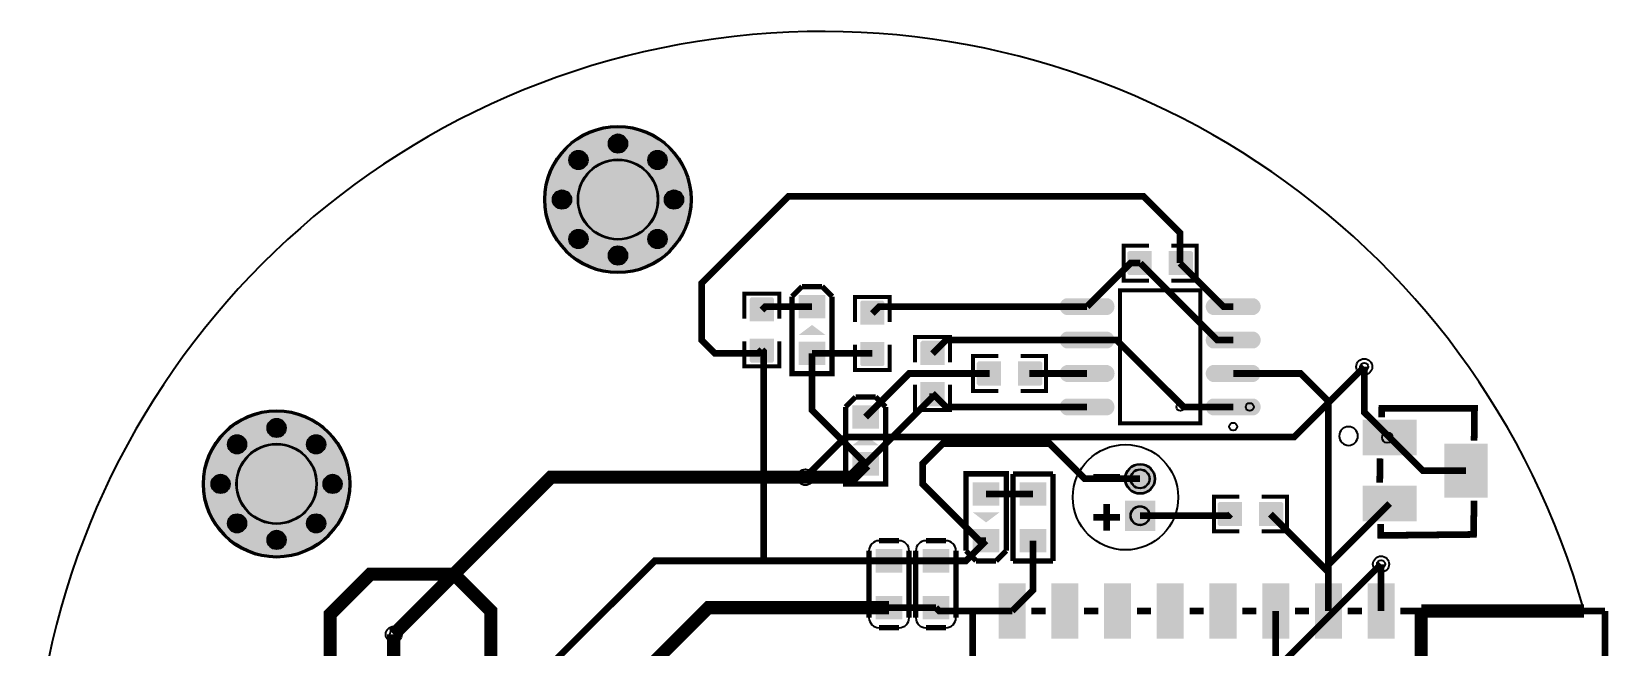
# Model space of a CAD drawing. Header units: millimetres. Extents: x -30.3 to 29.8, y -30.4 to 30.
# Drawn here: x -30 to 29.8, y 6.7 to 30 of the extents above; entities that cross this region are included whole.
import ezdxf

# ---------------------------------------------------------------- set-up
doc = ezdxf.new("R2010")
doc.units = ezdxf.units.MM
for name, color, linetype, true_color in [('BoardOutLine', 7, 'Continuous', 0xff00ff), ('BottomLayer', 7, 'Continuous', 0x0000ff), ('BottomSolderMaskLayer', 7, 'Continuous', 0xaa00ff), ('Document', 7, 'Continuous', 0xffffff), ('Hole', 7, 'Continuous', 0x222222), ('Multi-Layer', 7, 'Continuous', 0xc0c0c0), ('TopLayer', 7, 'Continuous', 0xff0000), ('TopPasteMaskLayer', 7, 'Continuous', 0x808080), ('TopSilkLayer', 7, 'Continuous', 0xffcc00), ('TopSolderMaskLayer', 7, 'Continuous', 0x800080)]:
    doc.layers.add(name, color=color, linetype=linetype, true_color=true_color)

msp = doc.modelspace()

# ---------------------------------------------------------------- hatches: boundary and pattern name
at = {"layer": 'BottomSolderMaskLayer'}
for points in [[(-10.548, 23.622, 1), (-4.946, 23.622, 1)], [(-8.098, 25.747, 1), (-7.396, 25.747, 1)], [(-9.598, 25.122, 1), (-8.896, 25.122, 1)], [(-6.598, 25.122, 1), (-5.896, 25.122, 1)], [(-10.223, 23.622, 1), (-9.521, 23.622, 1)], [(-5.973, 23.622, 1), (-5.271, 23.622, 1)], [(-9.598, 22.122, 1), (-8.896, 22.122, 1)], [(-6.598, 22.122, 1), (-5.896, 22.122, 1)], [(-8.098, 21.497, 1), (-7.396, 21.497, 1)], [(-23.502, 12.827, 1), (-17.9, 12.827, 1)], [(-21.052, 14.952, 1), (-20.35, 14.952, 1)], [(-22.552, 14.327, 1), (-21.85, 14.327, 1)], [(-19.552, 14.327, 1), (-18.85, 14.327, 1)], [(-23.177, 12.827, 1), (-22.475, 12.827, 1)], [(-18.927, 12.827, 1), (-18.225, 12.827, 1)], [(11.49, 13.019, 1), (12.64, 13.019, 1)], [(11.49, 12.194), (12.64, 12.194), (12.64, 11.044), (11.49, 11.044)], [(-22.552, 11.327, 1), (-21.85, 11.327, 1)], [(-19.552, 11.327, 1), (-18.85, 11.327, 1)], [(-21.052, 10.702, 1), (-20.35, 10.702, 1)]]:
    msp.add_hatch(color=256, dxfattribs=at).paths.add_polyline_path(points)
at = {"layer": 'Multi-Layer'}
for points in [[(-10.497, 23.622, 1), (-4.997, 23.622, 1)], [(-8.047, 25.747, 1), (-7.447, 25.747, 1)], [(-9.547, 25.122, 1), (-8.947, 25.122, 1)], [(-6.547, 25.122, 1), (-5.947, 25.122, 1)], [(-10.172, 23.622, 1), (-9.572, 23.622, 1)], [(-5.922, 23.622, 1), (-5.322, 23.622, 1)], [(-9.547, 22.122, 1), (-8.947, 22.122, 1)], [(-6.547, 22.122, 1), (-5.947, 22.122, 1)], [(-8.047, 21.497, 1), (-7.447, 21.497, 1)], [(-23.451, 12.827, 1), (-17.951, 12.827, 1)], [(-21.001, 14.952, 1), (-20.401, 14.952, 1)], [(-22.501, 14.327, 1), (-21.901, 14.327, 1)], [(-19.501, 14.327, 1), (-18.901, 14.327, 1)], [(11.515, 13.019, 1), (12.615, 13.019, 1)], [(-23.126, 12.827, 1), (-22.526, 12.827, 1)], [(-18.876, 12.827, 1), (-18.276, 12.827, 1)], [(11.515, 12.169), (12.615, 12.169), (12.615, 11.069), (11.515, 11.069)], [(-22.501, 11.327, 1), (-21.901, 11.327, 1)], [(-19.501, 11.327, 1), (-18.901, 11.327, 1)], [(-21.001, 10.702, 1), (-20.401, 10.702, 1)]]:
    msp.add_hatch(color=256, dxfattribs=at).paths.add_polyline_path(points)
at = {"layer": 'TopLayer'}
for points in [[(12.477, 21.641), (12.477, 20.777), (11.671, 20.777), (11.671, 21.641)], [(13.177, 21.641), (13.177, 20.777), (13.983, 20.777), (13.983, 21.641)], [(-1.854, 19.019), (-2.718, 19.019), (-2.718, 19.825), (-1.854, 19.825)], [(-0.831, 19.158), (-0.831, 19.958), (0.069, 19.958), (0.069, 19.158)], [(9.326, 19.264, -0.785398), (9.326, 19.852), (10.783, 19.852, -0.785398), (10.783, 19.264)], [(14.871, 19.264, -0.785398), (14.871, 19.852), (16.328, 19.852, -0.785398), (16.328, 19.264)], [(1.473, 18.892), (2.337, 18.892), (2.337, 19.698), (1.473, 19.698)], [(9.326, 17.994, -0.785398), (9.326, 18.582), (10.783, 18.582, -0.785398), (10.783, 17.994)], [(14.871, 17.994, -0.785398), (14.871, 18.582), (16.328, 18.582, -0.785398), (16.328, 17.994)], [(-1.854, 18.319), (-2.718, 18.319), (-2.718, 17.513), (-1.854, 17.513)], [(-0.831, 17.38), (-0.831, 18.18), (0.069, 18.18), (0.069, 17.38)], [(1.473, 18.192), (2.337, 18.192), (2.337, 17.386), (1.473, 17.386)], [(3.759, 17.368), (4.623, 17.368), (4.623, 18.174), (3.759, 18.174)], [(6.762, 17.45), (6.762, 16.586), (5.956, 16.586), (5.956, 17.45)], [(7.462, 17.45), (7.462, 16.586), (8.268, 16.586), (8.268, 17.45)], [(9.326, 16.724, -0.785398), (9.326, 17.312), (10.783, 17.312, -0.785398), (10.783, 16.724)], [(14.871, 16.724, -0.785398), (14.871, 17.312), (16.328, 17.312, -0.785398), (16.328, 16.724)], [(3.759, 16.668), (4.623, 16.668), (4.623, 15.862), (3.759, 15.862)], [(1.201, 14.967), (1.201, 15.767), (2.101, 15.767), (2.101, 14.967)], [(9.326, 15.454, -0.785398), (9.326, 16.042), (10.783, 16.042, -0.785398), (10.783, 15.454)], [(14.871, 15.454, -0.785398), (14.871, 16.042), (16.328, 16.042, -0.785398), (16.328, 15.454)], [(22.537, 13.935), (20.537, 13.935), (20.537, 15.235), (22.537, 15.235)], [(1.201, 13.189), (1.201, 13.989), (2.101, 13.989), (2.101, 13.189)], [(25.237, 12.335), (23.637, 12.335), (23.637, 14.335), (25.237, 14.335)], [(6.673, 12.846), (6.673, 12.046), (5.773, 12.046), (5.773, 12.846)], [(7.551, 12.046), (7.551, 12.846), (8.451, 12.846), (8.451, 12.046)], [(22.537, 11.435), (20.537, 11.435), (20.537, 12.735), (22.537, 12.735)], [(15.906, 11.252), (15.906, 12.116), (15.1, 12.116), (15.1, 11.252)], [(16.606, 11.252), (16.606, 12.116), (17.412, 12.116), (17.412, 11.252)], [(6.673, 11.068), (6.673, 10.268), (5.773, 10.268), (5.773, 11.068)], [(7.551, 10.268), (7.551, 11.068), (8.451, 11.068), (8.451, 10.268)], [(2.99, 10.306), (2.99, 9.506), (2.09, 9.506), (2.09, 10.306)], [(4.768, 10.306), (4.768, 9.506), (3.868, 9.506), (3.868, 10.306)], [(7.713, 9.001), (7.713, 7.001), (6.713, 7.001), (6.713, 9.001)], [(9.713, 9.002), (9.713, 7.002), (8.713, 7.002), (8.713, 9.002)], [(11.713, 9.002), (11.713, 7.002), (10.713, 7.002), (10.713, 9.002)], [(13.713, 9.002), (13.713, 7.002), (12.713, 7.002), (12.713, 9.002)], [(15.713, 9.002), (15.713, 7.002), (14.713, 7.002), (14.713, 9.002)], [(17.713, 9.002), (17.713, 7.002), (16.713, 7.002), (16.713, 9.002)], [(19.713, 9.002), (19.713, 7.002), (18.713, 7.002), (18.713, 9.002)], [(21.713, 9.002), (21.713, 7.002), (20.713, 7.002), (20.713, 9.002)], [(2.99, 8.528), (2.99, 7.728), (2.09, 7.728), (2.09, 8.528)], [(4.768, 8.528), (4.768, 7.728), (3.868, 7.728), (3.868, 8.528)]]:
    msp.add_hatch(color=256, dxfattribs=at).paths.add_polyline_path(points)
at = {"layer": 'TopPasteMaskLayer'}
for points in [[(11.632, 20.759), (12.432, 20.759), (12.482, 20.809), (12.482, 21.037), (12.112, 21.037), (12.112, 21.367), (12.482, 21.367), (12.482, 21.609), (12.432, 21.659), (11.632, 21.659), (11.582, 21.609), (11.582, 20.809)], [(13.182, 20.809), (13.182, 21.037), (13.562, 21.037), (13.562, 21.367), (13.182, 21.367), (13.182, 21.609), (13.232, 21.659), (14.022, 21.659), (14.072, 21.609), (14.072, 20.809), (14.022, 20.759), (13.232, 20.759)], [(-2.736, 19.864), (-2.736, 19.064), (-2.686, 19.014), (-2.458, 19.014), (-2.458, 19.384), (-2.128, 19.384), (-2.128, 19.014), (-1.886, 19.014), (-1.836, 19.064), (-1.836, 19.864), (-1.886, 19.914), (-2.686, 19.914)], [(-0.831, 19.158), (-0.831, 19.958), (0.069, 19.958), (0.069, 19.158)], [(2.305, 18.897), (2.077, 18.897), (2.077, 19.277), (1.747, 19.277), (1.747, 18.897), (1.505, 18.897), (1.455, 18.947), (1.455, 19.737), (1.505, 19.787), (2.305, 19.787), (2.355, 19.737), (2.355, 18.947)], [(9.326, 19.264, -0.785398), (9.326, 19.852), (10.783, 19.852, -0.785398), (10.783, 19.264)], [(14.871, 19.264, -0.785398), (14.871, 19.852), (16.328, 19.852, -0.785398), (16.328, 19.264)], [(9.326, 17.994, -0.785398), (9.326, 18.582), (10.783, 18.582, -0.785398), (10.783, 17.994)], [(14.871, 17.994, -0.785398), (14.871, 18.582), (16.328, 18.582, -0.785398), (16.328, 17.994)], [(-2.686, 18.314), (-2.458, 18.314), (-2.458, 17.934), (-2.128, 17.934), (-2.128, 18.314), (-1.886, 18.314), (-1.836, 18.264), (-1.836, 17.474), (-1.886, 17.424), (-2.686, 17.424), (-2.736, 17.474), (-2.736, 18.264)], [(-0.831, 17.38), (-0.831, 18.18), (0.069, 18.18), (0.069, 17.38)], [(2.355, 17.347), (2.355, 18.147), (2.305, 18.197), (2.077, 18.197), (2.077, 17.827), (1.747, 17.827), (1.747, 18.197), (1.505, 18.197), (1.455, 18.147), (1.455, 17.347), (1.505, 17.297), (2.305, 17.297)], [(4.591, 17.373), (4.363, 17.373), (4.363, 17.753), (4.033, 17.753), (4.033, 17.373), (3.791, 17.373), (3.741, 17.423), (3.741, 18.213), (3.791, 18.263), (4.591, 18.263), (4.641, 18.213), (4.641, 17.423)], [(5.917, 16.568), (6.717, 16.568), (6.767, 16.618), (6.767, 16.846), (6.397, 16.846), (6.397, 17.176), (6.767, 17.176), (6.767, 17.418), (6.717, 17.468), (5.917, 17.468), (5.867, 17.418), (5.867, 16.618)], [(7.467, 16.618), (7.467, 16.846), (7.847, 16.846), (7.847, 17.176), (7.467, 17.176), (7.467, 17.418), (7.517, 17.468), (8.307, 17.468), (8.357, 17.418), (8.357, 16.618), (8.307, 16.568), (7.517, 16.568)], [(9.326, 16.724, -0.785398), (9.326, 17.312), (10.783, 17.312, -0.785398), (10.783, 16.724)], [(14.871, 16.724, -0.785398), (14.871, 17.312), (16.328, 17.312, -0.785398), (16.328, 16.724)], [(4.641, 15.823), (4.641, 16.623), (4.591, 16.673), (4.363, 16.673), (4.363, 16.303), (4.033, 16.303), (4.033, 16.673), (3.791, 16.673), (3.741, 16.623), (3.741, 15.823), (3.791, 15.773), (4.591, 15.773)], [(1.201, 14.967), (1.201, 15.767), (2.101, 15.767), (2.101, 14.967)], [(9.326, 15.454, -0.785398), (9.326, 16.042), (10.783, 16.042, -0.785398), (10.783, 15.454)], [(14.871, 15.454, -0.785398), (14.871, 16.042), (16.328, 16.042, -0.785398), (16.328, 15.454)], [(22.537, 13.935), (20.537, 13.935), (20.537, 15.235), (22.537, 15.235)], [(1.201, 13.189), (1.201, 13.989), (2.101, 13.989), (2.101, 13.189)], [(25.237, 12.335), (23.637, 12.335), (23.637, 14.335), (25.237, 14.335)], [(6.673, 12.846), (6.673, 12.046), (5.773, 12.046), (5.773, 12.846)], [(7.551, 12.046), (7.551, 12.846), (8.451, 12.846), (8.451, 12.046)], [(22.537, 11.435), (20.537, 11.435), (20.537, 12.735), (22.537, 12.735)], [(15.901, 12.084), (15.901, 11.856), (15.521, 11.856), (15.521, 11.526), (15.901, 11.526), (15.901, 11.284), (15.851, 11.234), (15.061, 11.234), (15.011, 11.284), (15.011, 12.084), (15.061, 12.134), (15.851, 12.134)], [(17.451, 12.134), (16.651, 12.134), (16.601, 12.084), (16.601, 11.856), (16.971, 11.856), (16.971, 11.526), (16.601, 11.526), (16.601, 11.284), (16.651, 11.234), (17.451, 11.234), (17.501, 11.284), (17.501, 12.084)], [(6.673, 11.068), (6.673, 10.268), (5.773, 10.268), (5.773, 11.068)], [(7.551, 10.268), (7.551, 11.068), (8.451, 11.068), (8.451, 10.268)], [(2.99, 10.306), (2.99, 9.506), (2.09, 9.506), (2.09, 10.306)], [(4.768, 10.306), (4.768, 9.506), (3.868, 9.506), (3.868, 10.306)], [(7.713, 9.001), (7.713, 7.001), (6.713, 7.001), (6.713, 9.001)], [(9.713, 9.002), (9.713, 7.002), (8.713, 7.002), (8.713, 9.002)], [(11.713, 9.002), (11.713, 7.002), (10.713, 7.002), (10.713, 9.002)], [(13.713, 9.002), (13.713, 7.002), (12.713, 7.002), (12.713, 9.002)], [(15.713, 9.002), (15.713, 7.002), (14.713, 7.002), (14.713, 9.002)], [(17.713, 9.002), (17.713, 7.002), (16.713, 7.002), (16.713, 9.002)], [(19.713, 9.002), (19.713, 7.002), (18.713, 7.002), (18.713, 9.002)], [(21.713, 9.002), (21.713, 7.002), (20.713, 7.002), (20.713, 9.002)], [(2.99, 8.528), (2.99, 7.728), (2.09, 7.728), (2.09, 8.528)], [(4.768, 8.528), (4.768, 7.728), (3.868, 7.728), (3.868, 8.528)]]:
    msp.add_hatch(color=256, dxfattribs=at).paths.add_polyline_path(points)
at = {"layer": 'TopSilkLayer'}
for points in [[(-0.889, 18.479), (0.127, 18.478), (-0.381, 18.86)], [(1.143, 14.288), (2.159, 14.287), (1.651, 14.669)], [(6.731, 11.747), (5.715, 11.748), (6.223, 11.366)]]:
    msp.add_hatch(color=256, dxfattribs=at).paths.add_polyline_path(points)
at = {"layer": 'TopSolderMaskLayer'}
for points in [[(-10.548, 23.622, 1), (-4.946, 23.622, 1)], [(-8.098, 25.747, 1), (-7.396, 25.747, 1)], [(-9.598, 25.122, 1), (-8.896, 25.122, 1)], [(-6.598, 25.122, 1), (-5.896, 25.122, 1)], [(-10.223, 23.622, 1), (-9.521, 23.622, 1)], [(-5.973, 23.622, 1), (-5.271, 23.622, 1)], [(-9.598, 22.122, 1), (-8.896, 22.122, 1)], [(-6.598, 22.122, 1), (-5.896, 22.122, 1)], [(-8.098, 21.497, 1), (-7.396, 21.497, 1)], [(12.502, 21.666), (12.502, 20.752), (11.645, 20.752), (11.645, 21.666)], [(13.152, 21.666), (13.152, 20.752), (14.009, 20.752), (14.009, 21.666)], [(-1.827, 18.995), (-2.745, 18.995), (-2.745, 19.849), (-1.827, 19.849)], [(-0.888, 19.113), (-0.888, 20.003), (0.126, 20.003), (0.126, 19.113)], [(9.263, 19.239, -0.785398), (9.263, 19.877), (10.846, 19.877, -0.785398), (10.846, 19.239)], [(14.808, 19.239, -0.785398), (14.808, 19.877), (16.391, 19.877, -0.785398), (16.391, 19.239)], [(1.446, 18.868), (2.364, 18.868), (2.364, 19.722), (1.446, 19.722)], [(9.263, 17.969, -0.785398), (9.263, 18.607), (10.846, 18.607, -0.785398), (10.846, 17.969)], [(14.808, 17.969, -0.785398), (14.808, 18.607), (16.391, 18.607, -0.785398), (16.391, 17.969)], [(-1.827, 18.343), (-2.745, 18.343), (-2.745, 17.489), (-1.827, 17.489)], [(-0.888, 17.335), (-0.888, 18.225), (0.126, 18.225), (0.126, 17.335)], [(1.446, 18.216), (2.364, 18.216), (2.364, 17.362), (1.446, 17.362)], [(3.732, 17.344), (4.65, 17.344), (4.65, 18.198), (3.732, 18.198)], [(6.787, 17.475), (6.787, 16.561), (5.93, 16.561), (5.93, 17.475)], [(7.437, 17.475), (7.437, 16.561), (8.294, 16.561), (8.294, 17.475)], [(9.263, 16.699, -0.785398), (9.263, 17.337), (10.846, 17.337, -0.785398), (10.846, 16.699)], [(14.808, 16.699, -0.785398), (14.808, 17.337), (16.391, 17.337, -0.785398), (16.391, 16.699)], [(3.732, 16.692), (4.65, 16.692), (4.65, 15.838), (3.732, 15.838)], [(-23.502, 12.827, 1), (-17.9, 12.827, 1)], [(1.144, 14.922), (1.144, 15.812), (2.158, 15.812), (2.158, 14.922)], [(9.263, 15.429, -0.785398), (9.263, 16.067), (10.846, 16.067, -0.785398), (10.846, 15.429)], [(14.808, 15.429, -0.785398), (14.808, 16.067), (16.391, 16.067, -0.785398), (16.391, 15.429)], [(-21.052, 14.952, 1), (-20.35, 14.952, 1)], [(22.562, 13.91), (20.512, 13.91), (20.512, 15.26), (22.562, 15.26)], [(-22.552, 14.327, 1), (-21.85, 14.327, 1)], [(-19.552, 14.327, 1), (-18.85, 14.327, 1)], [(1.144, 13.144), (1.144, 14.034), (2.158, 14.034), (2.158, 13.144)], [(25.262, 12.31), (23.612, 12.31), (23.612, 14.36), (25.262, 14.36)], [(-23.177, 12.827, 1), (-22.475, 12.827, 1)], [(-18.927, 12.827, 1), (-18.225, 12.827, 1)], [(11.49, 13.019, 1), (12.64, 13.019, 1)], [(6.73, 12.891), (6.73, 12.001), (5.716, 12.001), (5.716, 12.891)], [(7.494, 12.001), (7.494, 12.891), (8.508, 12.891), (8.508, 12.001)], [(22.562, 11.41), (20.512, 11.41), (20.512, 12.76), (22.562, 12.76)], [(11.49, 12.194), (12.64, 12.194), (12.64, 11.044), (11.49, 11.044)], [(15.931, 11.227), (15.931, 12.141), (15.074, 12.141), (15.074, 11.227)], [(16.581, 11.227), (16.581, 12.141), (17.438, 12.141), (17.438, 11.227)], [(-22.552, 11.327, 1), (-21.85, 11.327, 1)], [(-19.552, 11.327, 1), (-18.85, 11.327, 1)], [(-21.052, 10.702, 1), (-20.35, 10.702, 1)], [(6.73, 11.113), (6.73, 10.223), (5.716, 10.223), (5.716, 11.113)], [(7.494, 10.223), (7.494, 11.113), (8.508, 11.113), (8.508, 10.223)], [(3.047, 10.351), (3.047, 9.461), (2.033, 9.461), (2.033, 10.351)], [(4.825, 10.351), (4.825, 9.461), (3.811, 9.461), (3.811, 10.351)], [(7.725, 9.052), (7.725, 6.95), (6.7, 6.95), (6.7, 9.052)], [(9.725, 9.052), (9.725, 6.951), (8.7, 6.951), (8.7, 9.052)], [(11.725, 9.052), (11.725, 6.951), (10.7, 6.951), (10.7, 9.052)], [(13.725, 9.052), (13.725, 6.951), (12.7, 6.951), (12.7, 9.052)], [(15.725, 9.052), (15.725, 6.951), (14.7, 6.951), (14.7, 9.052)], [(17.725, 9.052), (17.725, 6.951), (16.7, 6.951), (16.7, 9.052)], [(19.725, 9.052), (19.725, 6.951), (18.7, 6.951), (18.7, 9.052)], [(21.725, 9.052), (21.725, 6.951), (20.7, 6.951), (20.7, 9.052)], [(3.047, 8.573), (3.047, 7.683), (2.033, 7.683), (2.033, 8.573)], [(4.825, 8.573), (4.825, 7.683), (3.811, 7.683), (3.811, 8.573)]]:
    msp.add_hatch(color=256, dxfattribs=at).paths.add_polyline_path(points)

# ---------------------------------------------------------------- linework, layer by layer
at = {"layer": 'BoardOutLine', "const_width": 0.5}
for points in [[(22.733, 8.001), (28.913, 8.004)], [(22.733, 8.001), (22.733, -8.001), (28.91, -8.011)]]:
    msp.add_lwpolyline(points, dxfattribs=at)
at = {"layer": 'BoardOutLine'}
msp.add_arc((0, 0), 30, 15.47298, 344.51175, dxfattribs=at)
at = {"layer": 'BottomLayer'}
for points, const_width in [([(-0.635, 13.081), (0.889, 14.605), (17.907, 14.605), (20.574, 17.272)], 0.254), ([(-16.256, 7.112), (-10.287, 13.081), (-0.635, 13.081)], 0.5), ([(21.209, 9.779), (2.54, -8.89), (-0.635, -8.89)], 0.254)]:
    msp.add_lwpolyline(points, dxfattribs=dict(at, const_width=const_width))
at = {"layer": 'BottomSolderMaskLayer'}
for centre, radius in [((-7.747, 23.622), 2.801), ((-7.747, 25.747), 0.351), ((-7.747, 25.747), 0.351), ((-9.247, 25.122), 0.351), ((-9.247, 25.122), 0.351), ((-7.747, 23.622), 1.528), ((-6.247, 25.122), 0.351), ((-6.247, 25.122), 0.351), ((-9.872, 23.622), 0.351), ((-9.872, 23.622), 0.351), ((-5.622, 23.622), 0.351), ((-5.622, 23.622), 0.351), ((-9.247, 22.122), 0.351), ((-9.247, 22.122), 0.351), ((-6.247, 22.122), 0.351), ((-6.247, 22.122), 0.351), ((-7.747, 21.497), 0.351), ((-7.747, 21.497), 0.351), ((-20.701, 12.827), 2.801), ((-20.701, 14.952), 0.351), ((-20.701, 14.952), 0.351), ((-22.201, 14.327), 0.351), ((-22.201, 14.327), 0.351), ((-19.201, 14.327), 0.351), ((-19.201, 14.327), 0.351), ((-20.701, 12.827), 1.528), ((-22.826, 12.827), 0.351), ((-22.826, 12.827), 0.351), ((-18.576, 12.827), 0.351), ((-18.576, 12.827), 0.351), ((12.065, 13.019), 0.575), ((12.065, 13.019), 0.366), ((12.065, 11.619), 0.366), ((-22.201, 11.327), 0.351), ((-22.201, 11.327), 0.351), ((-19.201, 11.327), 0.351), ((-19.201, 11.327), 0.351), ((-20.701, 10.702), 0.351), ((-20.701, 10.702), 0.351)]:
    msp.add_circle(centre, radius, dxfattribs=at)
at = {"layer": 'Document'}
for centre, radius in [((16.227, 15.748), 0.15), ((21.447, 14.585), 0.2)]:
    msp.add_circle(centre, radius, dxfattribs=at)
at = {"layer": 'Hole'}
for centre in [(20.574, 17.272), (-0.635, 13.081), (21.209, 9.779), (-16.256, 7.112)]:
    msp.add_circle(centre, 0.152, dxfattribs=at)
at = {"layer": 'Multi-Layer'}
for centre, radius in [((-7.747, 23.622), 2.75), ((-7.747, 25.747), 0.3), ((-7.747, 25.747), 0.3), ((-9.247, 25.122), 0.3), ((-9.247, 25.122), 0.3), ((-6.247, 25.122), 0.3), ((-6.247, 25.122), 0.3), ((-7.747, 23.622), 1.5), ((-9.872, 23.622), 0.3), ((-9.872, 23.622), 0.3), ((-5.622, 23.622), 0.3), ((-5.622, 23.622), 0.3), ((-9.247, 22.122), 0.3), ((-9.247, 22.122), 0.3), ((-6.247, 22.122), 0.3), ((-6.247, 22.122), 0.3), ((-7.747, 21.497), 0.3), ((-7.747, 21.497), 0.3), ((20.574, 17.272), 0.305), ((-20.701, 12.827), 2.75), ((-20.701, 14.952), 0.3), ((-20.701, 14.952), 0.3), ((-22.201, 14.327), 0.3), ((-22.201, 14.327), 0.3), ((-19.201, 14.327), 0.3), ((-19.201, 14.327), 0.3), ((-20.701, 12.827), 1.5), ((-0.635, 13.081), 0.305), ((12.065, 13.019), 0.55), ((12.065, 13.019), 0.35), ((-22.826, 12.827), 0.3), ((-22.826, 12.827), 0.3), ((-18.576, 12.827), 0.3), ((-18.576, 12.827), 0.3), ((12.065, 11.619), 0.35), ((-22.201, 11.327), 0.3), ((-22.201, 11.327), 0.3), ((-19.201, 11.327), 0.3), ((-19.201, 11.327), 0.3), ((-20.701, 10.702), 0.3), ((-20.701, 10.702), 0.3), ((21.209, 9.779), 0.305), ((-16.256, 7.112), 0.305)]:
    msp.add_circle(centre, radius, dxfattribs=at)
at = {"layer": 'TopLayer'}
for points, const_width in [([(-2.286, 17.916), (-2.422, 17.78), (-4.064, 17.78), (-4.572, 18.288), (-4.572, 20.447), (-1.27, 23.749), (12.192, 23.749), (13.58, 22.361), (13.58, 21.209)], 0.254), ([(10.055, 19.558), (11.706, 21.209), (12.074, 21.209)], 0.254), ([(12.074, 21.209), (14.995, 18.288), (15.599, 18.288)], 0.254), ([(13.58, 21.209), (15.231, 19.558), (15.599, 19.558)], 0.254), ([(-2.286, 19.422), (-2.151, 19.558), (-0.381, 19.558)], 0.254), ([(1.905, 19.295), (2.168, 19.558), (10.055, 19.558)], 0.254), ([(-2.286, 17.916), (-2.222, 17.852), (-2.222, 9.906)], 0.254), ([(4.191, 17.771), (4.708, 18.288), (10.055, 18.288)], 0.254), ([(10.055, 18.288), (11.176, 18.288), (13.716, 15.748), (15.599, 15.748)], 0.254), ([(-0.381, 17.78), (1.905, 17.788)], 0.254), ([(-0.381, 17.78), (-0.381, 15.621), (1.651, 13.589)], 0.254), ([(21.537, 14.585), (20.574, 15.548), (20.574, 17.272)], 0.254), ([(6.358, 17.018), (3.302, 17.018), (1.651, 15.367)], 0.254), ([(7.865, 17.018), (10.055, 17.018)], 0.254), ([(19.213, 8.001), (19.213, 15.966), (18.161, 17.018), (15.601, 17.018)], 0.254), ([(1.651, 13.589), (4.191, 16.129), (4.191, 16.265)], 0.254), ([(4.191, 16.265), (4.708, 15.748), (10.055, 15.748)], 0.254), ([(6.223, 10.668), (5.969, 10.668), (3.81, 12.827), (3.81, 13.589), (4.572, 14.351), (8.636, 14.351), (9.967, 13.02), (12.065, 13.02)], 0.254), ([(21.537, 14.585), (22.787, 13.335), (24.437, 13.335)], 0.254), ([(1.651, 13.589), (1.143, 13.081), (-0.635, 13.081)], 0.5), ([(8.001, 12.446), (6.223, 12.446)], 0.254), ([(21.537, 12.085), (19.213, 9.761), (19.213, 9.644)], 0.254), ([(15.503, 11.684), (15.438, 11.619), (12.065, 11.619)], 0.254), ([(17.009, 11.684), (19.213, 9.481), (19.213, 8.002)], 0.254), ([(6.223, 10.668), (5.46, 9.906), (4.318, 9.906)], 0.254), ([(7.213, 8.001), (8.001, 8.789), (8.001, 10.668)], 0.254), ([(-22.685, -0.902), (-18.669, 3.114), (-18.669, 7.874), (-17.145, 9.398), (-13.97, 9.398), (-12.573, 8.001), (-12.573, 5.715)], 0.5), ([(-11.557, 4.699), (-6.35, 9.906), (2.54, 9.906)], 0.254), ([(4.318, 9.906), (2.54, 9.906)], 0.254), ([(21.212, 8.001), (21.209, 9.779)], 0.254), ([(-8.755, -11.938), (-8.763, 3.683), (-4.318, 8.128), (2.54, 8.128)], 0.5), ([(2.54, 8.128), (4.318, 8.128)], 0.254), ([(4.318, 8.128), (4.445, 8.001), (7.213, 8.001)], 0.254), ([(13.452, -11.628), (14.224, -10.853), (14.224, 0.627), (17.214, 3.614), (17.214, 8.001)], 0.254), ([(-14.351, 0), (-16.256, 1.905), (-16.256, 7.112)], 0.5)]:
    msp.add_lwpolyline(points, dxfattribs=dict(at, const_width=const_width))
at = {"layer": 'TopSilkLayer'}
for points, const_width in [([(12.401, 21.87), (11.442, 21.87), (11.442, 20.548), (12.401, 20.548)], 0.152), ([(13.253, 21.87), (14.212, 21.87), (14.212, 20.548), (13.253, 20.548)], 0.152), ([(-0.762, 20.32), (-1.143, 19.939)], 0.203), ([(0, 20.32), (-0.762, 20.32)], 0.203), ([(0, 20.32), (0.381, 19.939)], 0.203), ([(-1.625, 19.095), (-1.625, 20.054), (-2.947, 20.054), (-2.947, 19.095)], 0.152), ([(-1.143, 19.939), (-1.144, 17.017), (0.38, 17.017), (0.381, 19.939)], 0.203), ([(1.244, 18.968), (1.244, 19.927), (2.566, 19.927), (2.566, 18.968)], 0.152), ([(-1.625, 18.243), (-1.625, 17.284), (-2.947, 17.284), (-2.947, 18.243)], 0.152), ([(1.244, 18.116), (1.244, 17.157), (2.566, 17.157), (2.566, 18.116)], 0.152), ([(3.53, 17.444), (3.53, 18.403), (4.852, 18.403), (4.852, 17.444)], 0.152), ([(6.686, 17.679), (5.727, 17.679), (5.727, 16.357), (6.686, 16.357)], 0.152), ([(7.538, 17.679), (8.497, 17.679), (8.497, 16.357), (7.538, 16.357)], 0.152), ([(1.27, 16.129), (0.889, 15.748)], 0.203), ([(2.032, 16.129), (1.27, 16.129)], 0.203), ([(2.032, 16.129), (2.413, 15.748)], 0.203), ([(3.53, 16.592), (3.53, 15.633), (4.852, 15.633), (4.852, 16.592)], 0.152), ([(0.889, 15.748), (0.888, 12.826), (2.412, 12.826), (2.413, 15.748)], 0.203), ([(24.742, 14.473), (24.757, 15.696), (21.239, 15.696), (21.228, 15.353)], 0.254), ([(21.171, 13.792), (21.162, 12.878)], 0.254), ([(6.985, 10.287), (6.986, 13.209), (5.462, 13.209), (5.461, 10.287)], 0.203), ([(7.239, 13.207), (7.239, 9.905)], 0.203), ([(8.763, 13.207), (7.239, 13.207)], 0.203), ([(8.763, 9.905), (8.763, 13.207)], 0.203), ([(10.287, 13.081), (11.303, 13.081)], 0.254), ([(10.795, 12.065), (10.795, 11.049)], 0.254), ([(15.83, 11.023), (14.871, 11.023), (14.871, 12.345), (15.83, 12.345)], 0.152), ([(16.682, 11.023), (17.641, 11.023), (17.641, 12.345), (16.682, 12.345)], 0.152), ([(24.741, 12.192), (24.719, 10.908), (21.201, 10.87), (21.195, 11.309)], 0.254), ([(10.287, 11.557), (11.303, 11.557)], 0.254), ([(1.778, 10.287), (1.778, 7.747)], 0.203), ([(2.921, 10.668), (2.159, 10.668)], 0.203), ([(3.302, 7.747), (3.302, 10.287)], 0.203), ([(3.556, 10.287), (3.556, 7.747)], 0.203), ([(4.699, 10.668), (3.937, 10.668)], 0.203), ([(5.08, 7.747), (5.08, 10.287)], 0.203), ([(5.842, 9.906), (5.461, 10.287)], 0.203), ([(6.604, 9.906), (6.985, 10.287)], 0.203), ([(5.842, 9.906), (6.604, 9.906)], 0.203), ([(7.239, 9.905), (8.763, 9.905)], 0.203), ([(5.713, 5.731), (5.713, 8.002)], 0.254), ([(5.713, 8.002), (6.482, 8.002)], 0.254), ([(7.944, 8.002), (8.482, 8.002)], 0.254), ([(9.944, 8.002), (10.482, 8.002)], 0.254), ([(11.944, 8.002), (12.482, 8.002)], 0.254), ([(13.944, 8.002), (14.482, 8.002)], 0.254), ([(15.944, 8.002), (16.482, 8.002)], 0.254), ([(17.944, 8.002), (18.482, 8.002)], 0.254), ([(19.944, 8.002), (20.482, 8.002)], 0.254), ([(21.944, 8.002), (29.713, 8.002)], 0.254), ([(29.713, 8.002), (29.713, -7.998)], 0.254), ([(2.159, 7.366), (2.921, 7.366)], 0.203), ([(3.937, 7.366), (4.699, 7.366)], 0.203), ([(22.713, 7.002), (22.713, -6.998)], 0.254)]:
    msp.add_lwpolyline(points, dxfattribs=dict(at, const_width=const_width))
at = {"layer": 'TopSilkLayer', "const_width": 0.152}
msp.add_lwpolyline([(14.348, 15.127), (11.306, 15.127), (11.306, 20.179), (14.348, 20.179), (14.348, 15.127)], close=True, dxfattribs=at)
at = {"layer": 'TopSilkLayer'}
for centre, radius in [((13.596, 15.748), 0.15), ((15.599, 15.001), 0.15), ((11.515, 12.319), 2)]:
    msp.add_circle(centre, radius, dxfattribs=at)
for centre, radius, start, end in [((19.977, 14.645), 0.354, 270.41163, 270), ((2.159, 10.287), 0.381, 90, 180), ((2.921, 10.287), 0.381, 0, 90), ((3.937, 10.287), 0.381, 90, 180), ((4.699, 10.287), 0.381, 0, 90), ((2.159, 7.747), 0.381, 180, 270), ((2.921, 7.747), 0.381, 270, 0), ((3.937, 7.747), 0.381, 180, 270), ((4.699, 7.747), 0.381, 270, 0)]:
    msp.add_arc(centre, radius, start, end, dxfattribs=at)
at = {"layer": 'TopSolderMaskLayer'}
for centre, radius in [((-7.747, 23.622), 2.801), ((-7.747, 25.747), 0.351), ((-7.747, 25.747), 0.351), ((-9.247, 25.122), 0.351), ((-9.247, 25.122), 0.351), ((-7.747, 23.622), 1.528), ((-6.247, 25.122), 0.351), ((-6.247, 25.122), 0.351), ((-9.872, 23.622), 0.351), ((-9.872, 23.622), 0.351), ((-5.622, 23.622), 0.351), ((-5.622, 23.622), 0.351), ((-9.247, 22.122), 0.351), ((-9.247, 22.122), 0.351), ((-6.247, 22.122), 0.351), ((-6.247, 22.122), 0.351), ((-7.747, 21.497), 0.351), ((-7.747, 21.497), 0.351), ((-20.701, 12.827), 2.801), ((-20.701, 14.952), 0.351), ((-20.701, 14.952), 0.351), ((-22.201, 14.327), 0.351), ((-22.201, 14.327), 0.351), ((-19.201, 14.327), 0.351), ((-19.201, 14.327), 0.351), ((-20.701, 12.827), 1.528), ((-22.826, 12.827), 0.351), ((-22.826, 12.827), 0.351), ((-18.576, 12.827), 0.351), ((-18.576, 12.827), 0.351), ((12.065, 13.019), 0.575), ((12.065, 13.019), 0.366), ((12.065, 11.619), 0.366), ((-22.201, 11.327), 0.351), ((-22.201, 11.327), 0.351), ((-19.201, 11.327), 0.351), ((-19.201, 11.327), 0.351), ((-20.701, 10.702), 0.351), ((-20.701, 10.702), 0.351)]:
    msp.add_circle(centre, radius, dxfattribs=at)

doc.saveas('drawing.dxf')
